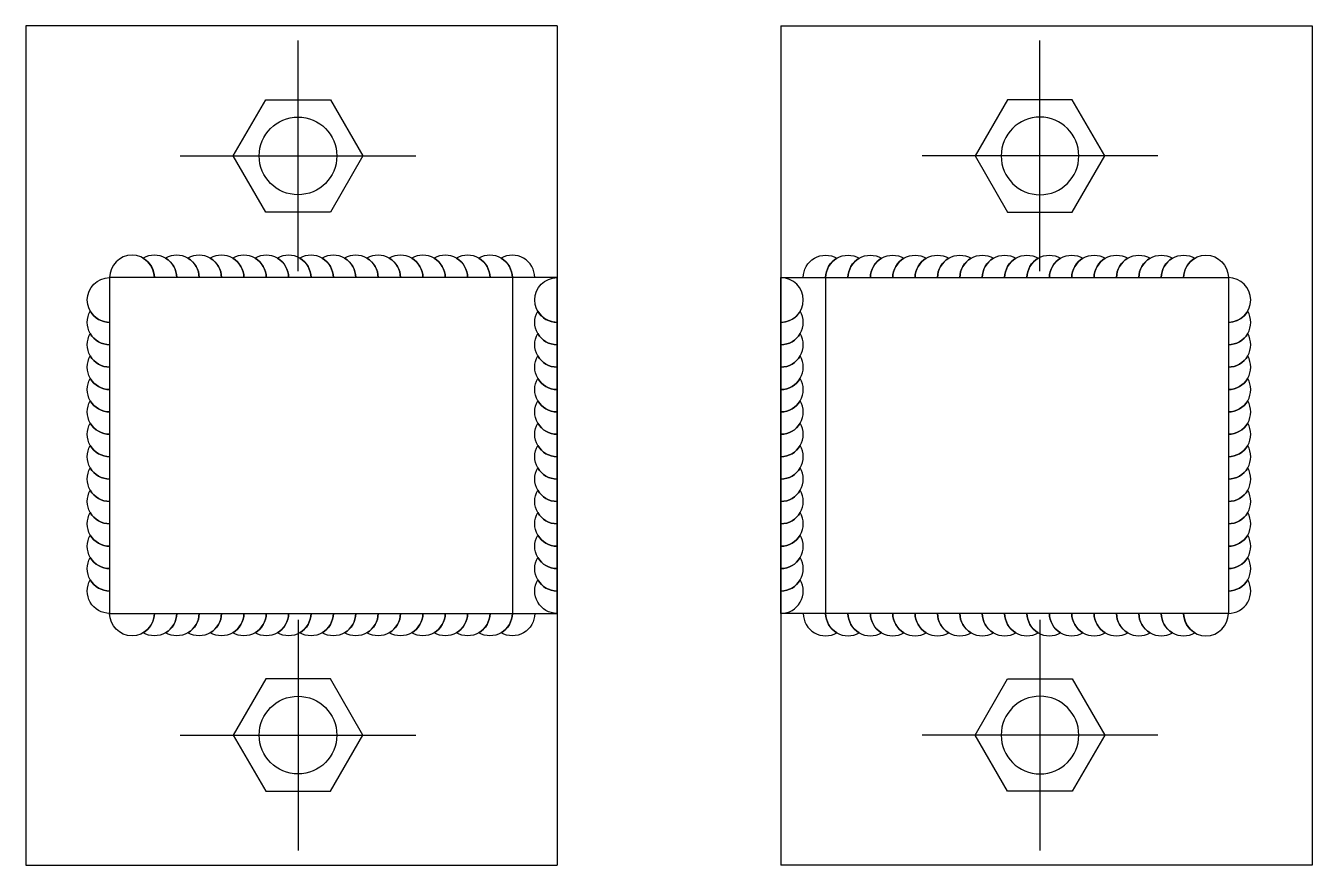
# Model space of a CAD drawing. Header units: millimetres. Extents: x -115 to 115, y -75 to 75.
import ezdxf

# ---------------------------------------------------------------- set-up
doc = ezdxf.new("R2010")
doc.units = ezdxf.units.MM
for name, color, linetype in [('1', 1, 'Continuous'), ('2', 2, 'Continuous'), ('HF', 6, 'Continuous')]:
    doc.layers.add(name, color=color, linetype=linetype)

# ---------------------------------------------------------------- blocks, each defined once
blk = doc.blocks.new('BLK130')
for p, q in [((-46.32, 31.14), (-46.32, 72.34)), ((-57.89, 51.74), (-52.1, 61.76)), ((-52.1, 61.76), (-40.53, 61.76)), ((-40.53, 61.76), (-34.74, 51.74)), ((-67.39, 51.74), (-25.24, 51.74)), ((-52.1, 41.71), (-57.89, 51.74)), ((-34.74, 51.74), (-40.53, 41.71)), ((-40.53, 41.71), (-52.1, 41.71)), ((-8, 30), (-8, -30)), ((-46.32, -31.14), (-46.32, -72.34)), ((-52.1, -41.71), (-57.89, -51.74)), ((-40.53, -41.71), (-52.1, -41.71)), ((-34.74, -51.74), (-40.53, -41.71)), ((-67.39, -51.74), (-25.24, -51.74)), ((-57.89, -51.74), (-52.1, -61.76)), ((-40.53, -61.76), (-34.74, -51.74)), ((-52.1, -61.76), (-40.53, -61.76))]:
    blk.add_line(p, q)
blk.add_lwpolyline([(0, 75), (-95, 75), (-95, -75), (0, -75)])
blk.add_lwpolyline([(0, 30), (-80, 30), (-80, -30), (0, -30)], close=True)
for centre in [(-46.32, 51.74), (-46.32, -51.74)]:
    blk.add_circle(centre, 6.94)
at = {"layer": 'HF'}
for points in [[(-4, 30, 0.57735), (-10, 33.46, -0.267949), (-8, 30, 0.57735), (-14, 33.46, -0.267949), (-12, 30, 0.57735), (-18, 33.46, -0.267949), (-16, 30, 0.57735), (-22, 33.46, -0.267949), (-20, 30, 0.57735), (-26, 33.46, -0.267949), (-24, 30, 0.57735), (-30, 33.46, -0.267949), (-28, 30, 0.57735), (-34, 33.46, -0.267949), (-32, 30, 0.57735), (-38, 33.46, -0.267949), (-36, 30, 0.57735), (-42, 33.46, -0.267949), (-40, 30, 0.57735), (-46, 33.46, -0.267949), (-44, 30, 0.57735), (-50, 33.46, -0.267949), (-48, 30, 0.57735), (-54, 33.46, -0.267949), (-52, 30, 0.57735), (-58, 33.46, -0.267949), (-56, 30, 0.57735), (-62, 33.46, -0.267949), (-60, 30, 0.57735), (-66, 33.46, -0.267949), (-64, 30, 0.57735), (-70, 33.46, -0.267949), (-68, 30, 0.57735), (-74, 33.46, -0.267949), (-72, 30, 1), (-80, 30, 1)], [(-80, -30, -0.57735), (-83.46, -24, 0.267949), (-80, -26, -0.57735), (-83.46, -20, 0.267949), (-80, -22, -0.57735), (-83.46, -16, 0.267949), (-80, -18, -0.57735), (-83.46, -12, 0.267949), (-80, -14, -0.57735), (-83.46, -8, 0.267949), (-80, -10, -0.57735), (-83.46, -4, 0.267949), (-80, -6, -0.57735), (-83.46, 0, 0.267949), (-80, -2, -0.57735), (-83.46, 4, 0.267949), (-80, 2, -0.57735), (-83.46, 8, 0.267949), (-80, 6, -0.57735), (-83.46, 12, 0.267949), (-80, 10, -0.57735), (-83.46, 16, 0.267949), (-80, 14, -0.57735), (-83.46, 20, 0.267949), (-80, 18, -0.57735), (-83.46, 24, 0.267949), (-80, 22, -1), (-80, 30, -1)], [(0, -30, -0.57735), (-3.46, -24, 0.267949), (0, -26, -0.57735), (-3.46, -20, 0.267949), (0, -22, -0.57735), (-3.46, -16, 0.267949), (0, -18, -0.57735), (-3.46, -12, 0.267949), (0, -14, -0.57735), (-3.46, -8, 0.267949), (0, -10, -0.57735), (-3.46, -4, 0.267949), (0, -6, -0.57735), (-3.46, 0, 0.267949), (0, -2, -0.57735), (-3.46, 4, 0.267949), (0, 2, -0.57735), (-3.46, 8, 0.267949), (0, 6, -0.57735), (-3.46, 12, 0.267949), (0, 10, -0.57735), (-3.46, 16, 0.267949), (0, 14, -0.57735), (-3.46, 20, 0.267949), (0, 18, -0.57735), (-3.46, 24, 0.267949), (0, 22, -1), (0, 30, -1)], [(-4, -30, -0.57735), (-10, -33.46, 0.267949), (-8, -30, -0.57735), (-14, -33.46, 0.267949), (-12, -30, -0.57735), (-18, -33.46, 0.267949), (-16, -30, -0.57735), (-22, -33.46, 0.267949), (-20, -30, -0.57735), (-26, -33.46, 0.267949), (-24, -30, -0.57735), (-30, -33.46, 0.267949), (-28, -30, -0.57735), (-34, -33.46, 0.267949), (-32, -30, -0.57735), (-38, -33.46, 0.267949), (-36, -30, -0.57735), (-42, -33.46, 0.267949), (-40, -30, -0.57735), (-46, -33.46, 0.267949), (-44, -30, -0.57735), (-50, -33.46, 0.267949), (-48, -30, -0.57735), (-54, -33.46, 0.267949), (-52, -30, -0.57735), (-58, -33.46, 0.267949), (-56, -30, -0.57735), (-62, -33.46, 0.267949), (-60, -30, -0.57735), (-66, -33.46, 0.267949), (-64, -30, -0.57735), (-70, -33.46, 0.267949), (-68, -30, -0.57735), (-74, -33.46, 0.267949), (-72, -30, -1), (-80, -30, -1)]]:
    blk.add_lwpolyline(points, format="xyb", dxfattribs=at)

msp = doc.modelspace()

# ---------------------------------------------------------------- linework, layer by layer
at = {"layer": '1'}
for p, q in [((-20, 75), (-20, -75)), ((20, 75), (20, -75))]:
    msp.add_line(p, q, dxfattribs=at)

# ---------------------------------------------------------------- block references
at = {"layer": '2'}
msp.add_blockref('BLK130', (-20, 0), dxfattribs=at)
at = {"layer": '2', "xscale": -1}
msp.add_blockref('BLK130', (20, 0), dxfattribs=at)

doc.saveas('drawing.dxf')
